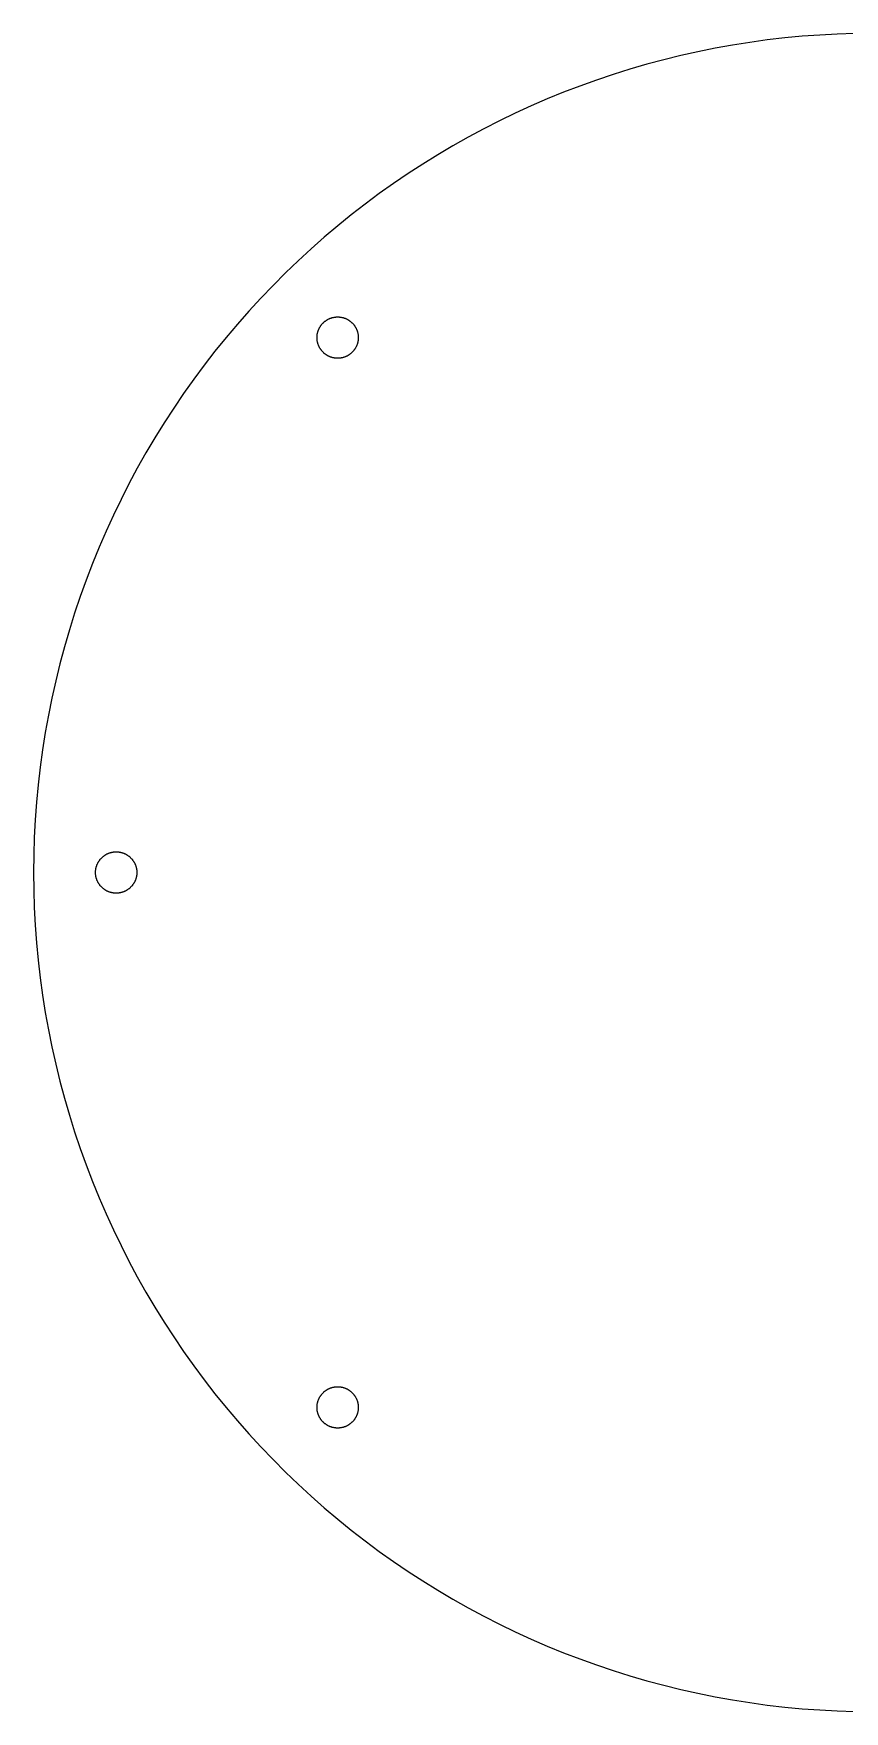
# Model space of a CAD drawing. Header units: metres. Extents: x -102 to 102, y -102 to 102.
# Drawn here: x -101.5 to -3.4, y -101.5 to 101.5 of the extents above; entities that cross this region are included whole.
import ezdxf

# ---------------------------------------------------------------- set-up
doc = ezdxf.new("R2010")
doc.units = ezdxf.units.M

msp = doc.modelspace()

# ---------------------------------------------------------------- linework, layer by layer
for p, q in [((-2.12564, 101.478), (-4.25037, 101.411)), ((-19.0192, 99.7021), (-21.103, 99.282)), ((-16.927, 100.079), (-19.0192, 99.7021)), ((-14.8274, 100.411), (-16.927, 100.079)), ((-12.7213, 100.7), (-14.8274, 100.411)), ((-10.6096, 100.944), (-12.7213, 100.7)), ((-8.49329, 101.144), (-10.6096, 100.944)), ((-6.37323, 101.3), (-8.49329, 101.144)), ((-4.25037, 101.411), (-6.37323, 101.3)), ((-27.2953, 97.761), (-29.3367, 97.1679)), ((-25.242, 98.3112), (-27.2953, 97.761)), ((-23.1776, 98.8183), (-25.242, 98.3112)), ((-21.103, 99.282), (-23.1776, 98.8183)), ((-33.38, 95.8542), (-35.3801, 95.1341)), ((-31.3652, 96.5322), (-33.38, 95.8542)), ((-29.3367, 97.1679), (-31.3652, 96.5322)), ((-39.3328, 93.5691), (-41.2838, 92.7249)), ((-37.3646, 94.3723), (-39.3328, 93.5691)), ((-35.3801, 95.1341), (-37.3646, 94.3723)), ((-43.2166, 91.8399), (-45.1305, 90.9147)), ((-41.2838, 92.7249), (-43.2166, 91.8399)), ((-47.0245, 89.9497), (-48.898, 88.9451)), ((-45.1305, 90.9147), (-47.0245, 89.9497)), ((-50.75, 87.9016), (-52.5797, 86.8195)), ((-48.898, 88.9451), (-50.75, 87.9016)), ((-54.3864, 85.6993), (-56.1692, 84.5415)), ((-52.5797, 86.8195), (-54.3864, 85.6993)), ((-57.9274, 83.3466), (-59.6602, 82.1152)), ((-56.1692, 84.5415), (-57.9274, 83.3466)), ((-59.6602, 82.1152), (-61.3668, 80.8478)), ((-63.0465, 79.5449), (-64.6985, 78.2071)), ((-61.3668, 80.8478), (-63.0465, 79.5449)), ((-64.6985, 78.2071), (-66.3222, 76.835)), ((-67.9167, 75.4292), (-69.4815, 73.9903)), ((-66.3222, 76.835), (-67.9167, 75.4292)), ((-69.4815, 73.9903), (-71.0158, 72.519)), ((-71.0158, 72.519), (-72.519, 71.0158)), ((-73.9903, 69.4815), (-75.4292, 67.9167)), ((-72.519, 71.0158), (-73.9903, 69.4815)), ((-75.4292, 67.9167), (-76.835, 66.3222)), ((-65.741, 66.9734), (-65.6931, 66.9946)), ((-65.6931, 66.9946), (-65.6449, 67.0149)), ((-65.6449, 67.0149), (-65.5962, 67.0342)), ((-65.5962, 67.0342), (-65.5471, 67.0525)), ((-65.5471, 67.0525), (-65.4977, 67.0697)), ((-65.4977, 67.0697), (-65.4479, 67.0859)), ((-65.4479, 67.0859), (-65.3977, 67.101)), ((-65.3977, 67.101), (-65.3473, 67.1151)), ((-65.3473, 67.1151), (-65.2966, 67.1281)), ((-65.2966, 67.1281), (-65.2456, 67.1401)), ((-65.2456, 67.1401), (-65.1944, 67.1509)), ((-65.1944, 67.1509), (-65.143, 67.1608)), ((-65.143, 67.1608), (-65.0914, 67.1695)), ((-65.0914, 67.1695), (-65.0396, 67.1771)), ((-65.0396, 67.1771), (-64.9876, 67.1837)), ((-64.9876, 67.1837), (-64.9355, 67.1892)), ((-64.9355, 67.1892), (-64.8834, 67.1935)), ((-64.8834, 67.1935), (-64.8311, 67.1968)), ((-64.8311, 67.1968), (-64.7788, 67.199)), ((-64.7788, 67.199), (-64.7264, 67.2001)), ((-64.7264, 67.2001), (-64.6741, 67.2001)), ((-64.6741, 67.2001), (-64.6217, 67.199)), ((-64.6217, 67.199), (-64.5694, 67.1968)), ((-64.5694, 67.1968), (-64.5172, 67.1935)), ((-64.5172, 67.1935), (-64.465, 67.1892)), ((-64.465, 67.1892), (-64.4129, 67.1837)), ((-64.4129, 67.1837), (-64.361, 67.1771)), ((-64.361, 67.1771), (-64.3092, 67.1695)), ((-64.3092, 67.1695), (-64.2576, 67.1608)), ((-64.2576, 67.1608), (-64.2061, 67.1509)), ((-64.2061, 67.1509), (-64.1549, 67.1401)), ((-64.1549, 67.1401), (-64.1039, 67.1281)), ((-64.1039, 67.1281), (-64.0532, 67.1151)), ((-64.0532, 67.1151), (-64.0028, 67.101)), ((-64.0028, 67.101), (-63.9527, 67.0859)), ((-63.9527, 67.0859), (-63.9029, 67.0697)), ((-63.9029, 67.0697), (-63.8534, 67.0525)), ((-63.8534, 67.0525), (-63.8043, 67.0342)), ((-63.8043, 67.0342), (-63.7557, 67.0149)), ((-63.7557, 67.0149), (-63.7074, 66.9946)), ((-63.7074, 66.9946), (-63.6596, 66.9734)), ((-76.835, 66.3222), (-78.2071, 64.6985)), ((-67.1892, 64.9355), (-67.1837, 64.9876)), ((-67.1837, 64.9876), (-67.1771, 65.0396)), ((-67.1771, 65.0396), (-67.1695, 65.0914)), ((-67.1695, 65.0914), (-67.1608, 65.143)), ((-67.1608, 65.143), (-67.1509, 65.1944)), ((-67.1509, 65.1944), (-67.1401, 65.2456)), ((-67.1401, 65.2456), (-67.1281, 65.2966)), ((-67.1281, 65.2966), (-67.1151, 65.3473)), ((-67.1151, 65.3473), (-67.101, 65.3977)), ((-67.101, 65.3977), (-67.0859, 65.4479)), ((-67.0859, 65.4479), (-67.0697, 65.4977)), ((-67.0697, 65.4977), (-67.0525, 65.5471)), ((-67.0525, 65.5471), (-67.0342, 65.5962)), ((-67.0342, 65.5962), (-67.0149, 65.6449)), ((-67.0149, 65.6449), (-66.9946, 65.6931)), ((-66.9946, 65.6931), (-66.9734, 65.741)), ((-66.9734, 65.741), (-66.9511, 65.7883)), ((-66.9511, 65.7883), (-66.9278, 65.8352)), ((-66.9278, 65.8352), (-66.9035, 65.8816)), ((-66.9035, 65.8816), (-66.8783, 65.9275)), ((-66.8783, 65.9275), (-66.8521, 65.9729)), ((-66.8521, 65.9729), (-66.825, 66.0177)), ((-66.825, 66.0177), (-66.7969, 66.0619)), ((-66.7969, 66.0619), (-66.768, 66.1055)), ((-66.768, 66.1055), (-66.7381, 66.1485)), ((-66.7381, 66.1485), (-66.7073, 66.1908)), ((-66.7073, 66.1908), (-66.6756, 66.2325)), ((-66.6756, 66.2325), (-66.6431, 66.2736)), ((-66.6431, 66.2736), (-66.6098, 66.3139)), ((-66.6098, 66.3139), (-66.5755, 66.3535)), ((-66.5755, 66.3535), (-66.5405, 66.3925)), ((-66.5405, 66.3925), (-66.5047, 66.4306)), ((-66.5047, 66.4306), (-66.468, 66.468)), ((-66.468, 66.468), (-66.4306, 66.5047)), ((-66.4306, 66.5047), (-66.3925, 66.5405)), ((-66.3925, 66.5405), (-66.3535, 66.5755)), ((-66.3535, 66.5755), (-66.3139, 66.6098)), ((-66.3139, 66.6098), (-66.2736, 66.6431)), ((-66.2736, 66.6431), (-66.2325, 66.6756)), ((-66.2325, 66.6756), (-66.1908, 66.7073)), ((-66.1908, 66.7073), (-66.1485, 66.7381)), ((-66.1485, 66.7381), (-66.1055, 66.768)), ((-66.1055, 66.768), (-66.0619, 66.7969)), ((-66.0619, 66.7969), (-66.0177, 66.825)), ((-66.0177, 66.825), (-65.9729, 66.8521)), ((-65.9729, 66.8521), (-65.9275, 66.8783)), ((-65.9275, 66.8783), (-65.8816, 66.9035)), ((-65.8816, 66.9035), (-65.8352, 66.9278)), ((-65.8352, 66.9278), (-65.7883, 66.9511)), ((-65.7883, 66.9511), (-65.741, 66.9734)), ((-63.6596, 66.9734), (-63.6122, 66.9511)), ((-63.6122, 66.9511), (-63.5653, 66.9278)), ((-63.5653, 66.9278), (-63.5189, 66.9035)), ((-63.5189, 66.9035), (-63.473, 66.8783)), ((-63.473, 66.8783), (-63.4277, 66.8521)), ((-63.4277, 66.8521), (-63.3829, 66.825)), ((-63.3829, 66.825), (-63.3387, 66.7969)), ((-63.3387, 66.7969), (-63.2951, 66.768)), ((-63.2951, 66.768), (-63.2521, 66.7381)), ((-63.2521, 66.7381), (-63.2097, 66.7073)), ((-63.2097, 66.7073), (-63.168, 66.6756)), ((-63.168, 66.6756), (-63.127, 66.6431)), ((-63.127, 66.6431), (-63.0866, 66.6098)), ((-63.0866, 66.6098), (-63.047, 66.5755)), ((-63.047, 66.5755), (-63.0081, 66.5405)), ((-63.0081, 66.5405), (-62.9699, 66.5047)), ((-62.9699, 66.5047), (-62.9325, 66.468)), ((-62.9325, 66.468), (-62.8959, 66.4306)), ((-62.8959, 66.4306), (-62.86, 66.3925)), ((-62.86, 66.3925), (-62.825, 66.3535)), ((-62.825, 66.3535), (-62.7908, 66.3139)), ((-62.7908, 66.3139), (-62.7574, 66.2736)), ((-62.7574, 66.2736), (-62.7249, 66.2325)), ((-62.7249, 66.2325), (-62.6932, 66.1908)), ((-62.6932, 66.1908), (-62.6624, 66.1485)), ((-62.6624, 66.1485), (-62.6326, 66.1055)), ((-62.6326, 66.1055), (-62.6036, 66.0619)), ((-62.6036, 66.0619), (-62.5755, 66.0177)), ((-62.5755, 66.0177), (-62.5484, 65.9729)), ((-62.5484, 65.9729), (-62.5222, 65.9275)), ((-62.5222, 65.9275), (-62.497, 65.8816)), ((-62.497, 65.8816), (-62.4727, 65.8352)), ((-62.4727, 65.8352), (-62.4495, 65.7883)), ((-62.4495, 65.7883), (-62.4272, 65.741)), ((-62.4272, 65.741), (-62.4059, 65.6931)), ((-62.4059, 65.6931), (-62.3856, 65.6449)), ((-62.3856, 65.6449), (-62.3663, 65.5962)), ((-62.3663, 65.5962), (-62.3481, 65.5471)), ((-62.3481, 65.5471), (-62.3308, 65.4977)), ((-62.3308, 65.4977), (-62.3147, 65.4479)), ((-62.3147, 65.4479), (-62.2995, 65.3977)), ((-62.2995, 65.3977), (-62.2854, 65.3473)), ((-62.2854, 65.3473), (-62.2724, 65.2966)), ((-62.2724, 65.2966), (-62.2605, 65.2456)), ((-62.2605, 65.2456), (-62.2496, 65.1944)), ((-62.2496, 65.1944), (-62.2398, 65.143)), ((-62.2398, 65.143), (-62.231, 65.0914)), ((-62.231, 65.0914), (-62.2234, 65.0396)), ((-62.2234, 65.0396), (-62.2168, 64.9876)), ((-62.2168, 64.9876), (-62.2114, 64.9355)), ((-79.5449, 63.0465), (-80.8478, 61.3668)), ((-78.2071, 64.6985), (-79.5449, 63.0465)), ((-67.2001, 64.7264), (-67.199, 64.7788)), ((-67.2001, 64.6741), (-67.2001, 64.7264)), ((-67.199, 64.6217), (-67.2001, 64.6741)), ((-67.199, 64.7788), (-67.1968, 64.8311)), ((-67.1968, 64.5694), (-67.199, 64.6217)), ((-67.1968, 64.8311), (-67.1935, 64.8834)), ((-67.1935, 64.5172), (-67.1968, 64.5694)), ((-67.1935, 64.8834), (-67.1892, 64.9355)), ((-67.1892, 64.465), (-67.1935, 64.5172)), ((-67.1837, 64.4129), (-67.1892, 64.465)), ((-67.1771, 64.361), (-67.1837, 64.4129)), ((-67.1695, 64.3092), (-67.1771, 64.361)), ((-67.1608, 64.2576), (-67.1695, 64.3092)), ((-67.1509, 64.2061), (-67.1608, 64.2576)), ((-67.1401, 64.1549), (-67.1509, 64.2061)), ((-67.1281, 64.1039), (-67.1401, 64.1549)), ((-67.1151, 64.0532), (-67.1281, 64.1039)), ((-67.101, 64.0028), (-67.1151, 64.0532)), ((-67.0859, 63.9527), (-67.101, 64.0028)), ((-67.0697, 63.9029), (-67.0859, 63.9527)), ((-67.0525, 63.8534), (-67.0697, 63.9029)), ((-67.0342, 63.8043), (-67.0525, 63.8534)), ((-67.0149, 63.7557), (-67.0342, 63.8043)), ((-66.9946, 63.7074), (-67.0149, 63.7557)), ((-66.9734, 63.6596), (-66.9946, 63.7074)), ((-66.9511, 63.6122), (-66.9734, 63.6596)), ((-66.9278, 63.5653), (-66.9511, 63.6122)), ((-66.9035, 63.5189), (-66.9278, 63.5653)), ((-66.8783, 63.473), (-66.9035, 63.5189)), ((-66.8521, 63.4277), (-66.8783, 63.473)), ((-66.825, 63.3829), (-66.8521, 63.4277)), ((-66.7969, 63.3387), (-66.825, 63.3829)), ((-66.768, 63.2951), (-66.7969, 63.3387)), ((-66.7381, 63.2521), (-66.768, 63.2951)), ((-66.7073, 63.2097), (-66.7381, 63.2521)), ((-66.6756, 63.168), (-66.7073, 63.2097)), ((-66.6431, 63.127), (-66.6756, 63.168)), ((-66.6098, 63.0866), (-66.6431, 63.127)), ((-66.5755, 63.047), (-66.6098, 63.0866)), ((-66.5405, 63.0081), (-66.5755, 63.047)), ((-66.5047, 62.9699), (-66.5405, 63.0081)), ((-66.468, 62.9325), (-66.5047, 62.9699)), ((-66.4306, 62.8959), (-66.468, 62.9325)), ((-62.9325, 62.9325), (-62.9699, 62.8959)), ((-62.8959, 62.9699), (-62.9325, 62.9325)), ((-62.86, 63.0081), (-62.8959, 62.9699)), ((-62.825, 63.047), (-62.86, 63.0081)), ((-62.7908, 63.0866), (-62.825, 63.047)), ((-62.7574, 63.127), (-62.7908, 63.0866)), ((-62.7249, 63.168), (-62.7574, 63.127)), ((-62.6932, 63.2097), (-62.7249, 63.168)), ((-62.6624, 63.2521), (-62.6932, 63.2097)), ((-62.6326, 63.2951), (-62.6624, 63.2521)), ((-62.6036, 63.3387), (-62.6326, 63.2951)), ((-62.5755, 63.3829), (-62.6036, 63.3387)), ((-62.5484, 63.4277), (-62.5755, 63.3829)), ((-62.5222, 63.473), (-62.5484, 63.4277)), ((-62.497, 63.5189), (-62.5222, 63.473)), ((-62.4727, 63.5653), (-62.497, 63.5189)), ((-62.4495, 63.6122), (-62.4727, 63.5653)), ((-62.4272, 63.6596), (-62.4495, 63.6122)), ((-62.4059, 63.7074), (-62.4272, 63.6596)), ((-62.3856, 63.7557), (-62.4059, 63.7074)), ((-62.3663, 63.8043), (-62.3856, 63.7557)), ((-62.3481, 63.8534), (-62.3663, 63.8043)), ((-62.3308, 63.9029), (-62.3481, 63.8534)), ((-62.3147, 63.9527), (-62.3308, 63.9029)), ((-62.2995, 64.0028), (-62.3147, 63.9527)), ((-62.2854, 64.0532), (-62.2995, 64.0028)), ((-62.2724, 64.1039), (-62.2854, 64.0532)), ((-62.2605, 64.1549), (-62.2724, 64.1039)), ((-62.2496, 64.2061), (-62.2605, 64.1549)), ((-62.2398, 64.2576), (-62.2496, 64.2061)), ((-62.231, 64.3092), (-62.2398, 64.2576)), ((-62.2234, 64.361), (-62.231, 64.3092)), ((-62.2168, 64.4129), (-62.2234, 64.361)), ((-62.2114, 64.465), (-62.2168, 64.4129)), ((-62.2114, 64.9355), (-62.207, 64.8834)), ((-62.207, 64.5172), (-62.2114, 64.465)), ((-62.207, 64.8834), (-62.2037, 64.8311)), ((-62.2037, 64.5694), (-62.207, 64.5172)), ((-62.2037, 64.8311), (-62.2015, 64.7788)), ((-62.2015, 64.6217), (-62.2037, 64.5694)), ((-62.2015, 64.7788), (-62.2004, 64.7264)), ((-62.2004, 64.6741), (-62.2015, 64.6217)), ((-62.2004, 64.7264), (-62.2004, 64.6741)), ((-80.8478, 61.3668), (-82.1152, 59.6602)), ((-66.3925, 62.86), (-66.4306, 62.8959)), ((-66.3535, 62.825), (-66.3925, 62.86)), ((-66.3139, 62.7908), (-66.3535, 62.825)), ((-66.2736, 62.7574), (-66.3139, 62.7908)), ((-66.2325, 62.7249), (-66.2736, 62.7574)), ((-66.1908, 62.6932), (-66.2325, 62.7249)), ((-66.1485, 62.6624), (-66.1908, 62.6932)), ((-66.1055, 62.6326), (-66.1485, 62.6624)), ((-66.0619, 62.6036), (-66.1055, 62.6326)), ((-66.0177, 62.5755), (-66.0619, 62.6036)), ((-65.9729, 62.5484), (-66.0177, 62.5755)), ((-65.9275, 62.5222), (-65.9729, 62.5484)), ((-65.8816, 62.497), (-65.9275, 62.5222)), ((-65.8352, 62.4727), (-65.8816, 62.497)), ((-65.7883, 62.4495), (-65.8352, 62.4727)), ((-65.741, 62.4272), (-65.7883, 62.4495)), ((-65.6931, 62.4059), (-65.741, 62.4272)), ((-65.6449, 62.3856), (-65.6931, 62.4059)), ((-65.5962, 62.3663), (-65.6449, 62.3856)), ((-65.5471, 62.3481), (-65.5962, 62.3663)), ((-65.4977, 62.3308), (-65.5471, 62.3481)), ((-65.4479, 62.3147), (-65.4977, 62.3308)), ((-65.3977, 62.2995), (-65.4479, 62.3147)), ((-65.3473, 62.2854), (-65.3977, 62.2995)), ((-65.2966, 62.2724), (-65.3473, 62.2854)), ((-65.2456, 62.2605), (-65.2966, 62.2724)), ((-65.1944, 62.2496), (-65.2456, 62.2605)), ((-65.143, 62.2398), (-65.1944, 62.2496)), ((-65.0914, 62.231), (-65.143, 62.2398)), ((-65.0396, 62.2234), (-65.0914, 62.231)), ((-64.9876, 62.2168), (-65.0396, 62.2234)), ((-64.9355, 62.2114), (-64.9876, 62.2168)), ((-64.8834, 62.207), (-64.9355, 62.2114)), ((-64.8311, 62.2037), (-64.8834, 62.207)), ((-64.7788, 62.2015), (-64.8311, 62.2037)), ((-64.7264, 62.2004), (-64.7788, 62.2015)), ((-64.6741, 62.2004), (-64.7264, 62.2004)), ((-64.6217, 62.2015), (-64.6741, 62.2004)), ((-64.5694, 62.2037), (-64.6217, 62.2015)), ((-64.5172, 62.207), (-64.5694, 62.2037)), ((-64.465, 62.2114), (-64.5172, 62.207)), ((-64.4129, 62.2168), (-64.465, 62.2114)), ((-64.361, 62.2234), (-64.4129, 62.2168)), ((-64.3092, 62.231), (-64.361, 62.2234)), ((-64.2576, 62.2398), (-64.3092, 62.231)), ((-64.2061, 62.2496), (-64.2576, 62.2398)), ((-64.1549, 62.2605), (-64.2061, 62.2496)), ((-64.1039, 62.2724), (-64.1549, 62.2605)), ((-64.0532, 62.2854), (-64.1039, 62.2724)), ((-64.0028, 62.2995), (-64.0532, 62.2854)), ((-63.9527, 62.3147), (-64.0028, 62.2995)), ((-63.9029, 62.3308), (-63.9527, 62.3147)), ((-63.8534, 62.3481), (-63.9029, 62.3308)), ((-63.8043, 62.3663), (-63.8534, 62.3481)), ((-63.7557, 62.3856), (-63.8043, 62.3663)), ((-63.7074, 62.4059), (-63.7557, 62.3856)), ((-63.6596, 62.4272), (-63.7074, 62.4059)), ((-63.6122, 62.4495), (-63.6596, 62.4272)), ((-63.5653, 62.4727), (-63.6122, 62.4495)), ((-63.5189, 62.497), (-63.5653, 62.4727)), ((-63.473, 62.5222), (-63.5189, 62.497)), ((-63.4277, 62.5484), (-63.473, 62.5222)), ((-63.3829, 62.5755), (-63.4277, 62.5484)), ((-63.3387, 62.6036), (-63.3829, 62.5755)), ((-63.2951, 62.6326), (-63.3387, 62.6036)), ((-63.2521, 62.6624), (-63.2951, 62.6326)), ((-63.2097, 62.6932), (-63.2521, 62.6624)), ((-63.168, 62.7249), (-63.2097, 62.6932)), ((-63.127, 62.7574), (-63.168, 62.7249)), ((-63.0866, 62.7908), (-63.127, 62.7574)), ((-63.047, 62.825), (-63.0866, 62.7908)), ((-63.0081, 62.86), (-63.047, 62.825)), ((-62.9699, 62.8959), (-63.0081, 62.86)), ((-82.1152, 59.6602), (-83.3466, 57.9274)), ((-83.3466, 57.9274), (-84.5415, 56.1692)), ((-84.5415, 56.1692), (-85.6993, 54.3864)), ((-85.6993, 54.3864), (-86.8195, 52.5797)), ((-87.9016, 50.75), (-88.9451, 48.898)), ((-86.8195, 52.5797), (-87.9016, 50.75)), ((-88.9451, 48.898), (-89.9497, 47.0245)), ((-89.9497, 47.0245), (-90.9147, 45.1305)), ((-90.9147, 45.1305), (-91.8399, 43.2166)), ((-91.8399, 43.2166), (-92.7249, 41.2838)), ((-92.7249, 41.2838), (-93.5691, 39.3328)), ((-93.5691, 39.3328), (-94.3723, 37.3646)), ((-94.3723, 37.3646), (-95.1341, 35.3801)), ((-95.1341, 35.3801), (-95.8542, 33.38)), ((-95.8542, 33.38), (-96.5322, 31.3652)), ((-96.5322, 31.3652), (-97.1679, 29.3367)), ((-97.1679, 29.3367), (-97.761, 27.2953)), ((-97.761, 27.2953), (-98.3112, 25.242)), ((-98.3112, 25.242), (-98.8183, 23.1776)), ((-98.8183, 23.1776), (-99.282, 21.103)), ((-99.282, 21.103), (-99.7021, 19.0192)), ((-99.7021, 19.0192), (-100.079, 16.927)), ((-100.079, 16.927), (-100.411, 14.8274)), ((-100.411, 14.8274), (-100.7, 12.7213)), ((-100.7, 12.7213), (-100.944, 10.6096)), ((-100.944, 10.6096), (-101.144, 8.49329)), ((-101.144, 8.49329), (-101.3, 6.37323)), ((-101.3, 6.37323), (-101.411, 4.25037)), ((-101.411, 4.25037), (-101.478, 2.12564)), ((-101.478, 2.12564), (-101.5, 0)), ((-92.9695, 2.02254), (-92.9268, 2.05287)), ((-92.9268, 2.05287), (-92.8835, 2.08229)), ((-92.8835, 2.08229), (-92.8396, 2.11081)), ((-92.8396, 2.11081), (-92.7951, 2.1384)), ((-92.7951, 2.1384), (-92.75, 2.16505)), ((-92.75, 2.16505), (-92.7044, 2.19077)), ((-92.7044, 2.19077), (-92.6582, 2.2155)), ((-92.6582, 2.2155), (-92.6116, 2.23927)), ((-92.6116, 2.23927), (-92.5644, 2.26205)), ((-92.5644, 2.26205), (-92.5168, 2.28386)), ((-92.5168, 2.28386), (-92.4688, 2.30466)), ((-92.4688, 2.30466), (-92.4203, 2.32443)), ((-92.4203, 2.32443), (-92.3714, 2.3432)), ((-92.3714, 2.3432), (-92.3222, 2.36093)), ((-92.3222, 2.36093), (-92.2725, 2.37764)), ((-92.2725, 2.37764), (-92.2226, 2.3933)), ((-92.2226, 2.3933), (-92.1723, 2.4079)), ((-92.1723, 2.4079), (-92.1217, 2.42145)), ((-92.1217, 2.42145), (-92.0709, 2.43394)), ((-92.0709, 2.43394), (-92.0198, 2.44536)), ((-92.0198, 2.44536), (-91.9684, 2.4557)), ((-91.9684, 2.4557), (-91.9169, 2.46498)), ((-91.9169, 2.46498), (-91.8652, 2.47318)), ((-91.8652, 2.47318), (-91.8133, 2.48029)), ((-91.8133, 2.48029), (-91.7613, 2.4863)), ((-91.7613, 2.4863), (-91.7092, 2.49123)), ((-91.7092, 2.49123), (-91.657, 2.49506)), ((-91.657, 2.49506), (-91.6047, 2.4978)), ((-91.6047, 2.4978), (-91.5524, 2.49945)), ((-91.5524, 2.49945), (-91.5, 2.5)), ((-91.5, 2.5), (-91.4476, 2.49945)), ((-91.4476, 2.49945), (-91.3953, 2.4978)), ((-91.3953, 2.4978), (-91.343, 2.49506)), ((-91.343, 2.49506), (-91.2908, 2.49123)), ((-91.2908, 2.49123), (-91.2387, 2.4863)), ((-91.2387, 2.4863), (-91.1867, 2.48029)), ((-91.1867, 2.48029), (-91.1348, 2.47318)), ((-91.1348, 2.47318), (-91.0831, 2.46498)), ((-91.0831, 2.46498), (-91.0315, 2.4557)), ((-91.0315, 2.4557), (-90.9802, 2.44536)), ((-90.9802, 2.44536), (-90.9291, 2.43394)), ((-90.9291, 2.43394), (-90.8783, 2.42145)), ((-90.8783, 2.42145), (-90.8277, 2.4079)), ((-90.8277, 2.4079), (-90.7774, 2.3933)), ((-90.7774, 2.3933), (-90.7274, 2.37764)), ((-90.7274, 2.37764), (-90.6778, 2.36093)), ((-90.6778, 2.36093), (-90.6286, 2.3432)), ((-90.6286, 2.3432), (-90.5797, 2.32443)), ((-90.5797, 2.32443), (-90.5312, 2.30466)), ((-90.5312, 2.30466), (-90.4832, 2.28386)), ((-90.4832, 2.28386), (-90.4355, 2.26205)), ((-90.4355, 2.26205), (-90.3884, 2.23927)), ((-90.3884, 2.23927), (-90.3418, 2.2155)), ((-90.3418, 2.2155), (-90.2956, 2.19077)), ((-90.2956, 2.19077), (-90.25, 2.16505)), ((-90.25, 2.16505), (-90.2049, 2.1384)), ((-90.2049, 2.1384), (-90.1604, 2.11081)), ((-90.1604, 2.11081), (-90.1165, 2.08229)), ((-90.1165, 2.08229), (-90.0732, 2.05287)), ((-90.0732, 2.05287), (-90.0305, 2.02254)), ((-101.5, 0), (-101.478, -2.12564)), ((-94, 0), (-93.9995, 0.052353)), ((-93.9995, -0.052353), (-94, 0)), ((-93.9995, 0.052353), (-93.9978, 0.104675)), ((-93.9978, 0.104675), (-93.9951, 0.156967)), ((-93.9951, 0.156967), (-93.9912, 0.209183)), ((-93.9912, 0.209183), (-93.9863, 0.261307)), ((-93.9863, 0.261307), (-93.9803, 0.313324)), ((-93.9803, 0.313324), (-93.9732, 0.365204)), ((-93.9732, 0.365204), (-93.965, 0.416916)), ((-93.965, 0.416916), (-93.9557, 0.468445)), ((-93.9557, 0.468445), (-93.9454, 0.519775)), ((-93.9454, 0.519775), (-93.9339, 0.570877)), ((-93.9339, 0.570877), (-93.9214, 0.621719)), ((-93.9214, 0.621719), (-93.9079, 0.672287)), ((-93.9079, 0.672287), (-93.8933, 0.722565)), ((-93.8933, 0.722565), (-93.8776, 0.772537)), ((-93.8776, 0.772537), (-93.8609, 0.822159)), ((-93.8609, 0.822159), (-93.8432, 0.871429)), ((-93.8432, 0.871429), (-93.8244, 0.920303)), ((-93.8244, 0.920303), (-93.8047, 0.968781)), ((-93.8047, 0.968781), (-93.7839, 1.01683)), ((-93.7839, 1.01683), (-93.7621, 1.06444)), ((-93.7621, 1.06444), (-93.7393, 1.11159)), ((-93.7393, 1.11159), (-93.7155, 1.15823)), ((-93.7155, 1.15823), (-93.6908, 1.20438)), ((-93.6908, 1.20438), (-93.6651, 1.25)), ((-93.6651, 1.25), (-93.6384, 1.29506)), ((-93.6384, 1.29506), (-93.6108, 1.33955)), ((-93.6108, 1.33955), (-93.5823, 1.38347)), ((-93.5823, 1.38347), (-93.5529, 1.42677)), ((-93.5529, 1.42677), (-93.5225, 1.46945)), ((-93.5225, 1.46945), (-93.4913, 1.51149)), ((-93.4913, 1.51149), (-93.4592, 1.55286)), ((-93.4592, 1.55286), (-93.4263, 1.59355)), ((-93.4263, 1.59355), (-93.3925, 1.63354)), ((-93.3925, 1.63354), (-93.3578, 1.67282)), ((-93.3578, 1.67282), (-93.3224, 1.71136)), ((-93.3224, 1.71136), (-93.2862, 1.74915)), ((-93.2862, 1.74915), (-93.2491, 1.78618)), ((-93.2491, 1.78618), (-93.2114, 1.82242)), ((-93.2114, 1.82242), (-93.1728, 1.85785)), ((-93.1728, 1.85785), (-93.1335, 1.89249)), ((-93.1335, 1.89249), (-93.0936, 1.92627)), ((-93.0936, 1.92627), (-93.0529, 1.95923)), ((-93.0529, 1.95923), (-93.0115, 1.99132)), ((-93.0115, 1.99132), (-92.9695, 2.02254)), ((-90.0305, 2.02254), (-89.9885, 1.99132)), ((-89.9885, 1.99132), (-89.9471, 1.95923)), ((-89.9471, 1.95923), (-89.9064, 1.92627)), ((-89.9064, 1.92627), (-89.8664, 1.89249)), ((-89.8664, 1.89249), (-89.8272, 1.85785)), ((-89.8272, 1.85785), (-89.7886, 1.82242)), ((-89.7886, 1.82242), (-89.7508, 1.78618)), ((-89.7508, 1.78618), (-89.7138, 1.74915)), ((-89.7138, 1.74915), (-89.6776, 1.71136)), ((-89.6776, 1.71136), (-89.6421, 1.67282)), ((-89.6421, 1.67282), (-89.6075, 1.63354)), ((-89.6075, 1.63354), (-89.5737, 1.59355)), ((-89.5737, 1.59355), (-89.5408, 1.55286)), ((-89.5408, 1.55286), (-89.5087, 1.51149)), ((-89.5087, 1.51149), (-89.4774, 1.46945)), ((-89.4774, 1.46945), (-89.4471, 1.42677)), ((-89.4471, 1.42677), (-89.4177, 1.38347)), ((-89.4177, 1.38347), (-89.3892, 1.33955)), ((-89.3892, 1.33955), (-89.3616, 1.29506)), ((-89.3616, 1.29506), (-89.3349, 1.25)), ((-89.3349, 1.25), (-89.3092, 1.20438)), ((-89.3092, 1.20438), (-89.2845, 1.15823)), ((-89.2845, 1.15823), (-89.2607, 1.11159)), ((-89.2607, 1.11159), (-89.2379, 1.06444)), ((-89.2379, 1.06444), (-89.2161, 1.01683)), ((-89.2161, 1.01683), (-89.1953, 0.968781)), ((-89.1953, 0.968781), (-89.1756, 0.920303)), ((-89.1756, 0.920303), (-89.1568, 0.871429)), ((-89.1568, 0.871429), (-89.1391, 0.822159)), ((-89.1391, 0.822159), (-89.1223, 0.772537)), ((-89.1223, 0.772537), (-89.1067, 0.722565)), ((-89.1067, 0.722565), (-89.0921, 0.672287)), ((-89.0921, 0.672287), (-89.0785, 0.621719)), ((-89.0785, 0.621719), (-89.066, 0.570877)), ((-89.066, 0.570877), (-89.0546, 0.519775)), ((-89.0546, 0.519775), (-89.0443, 0.468445)), ((-89.0443, 0.468445), (-89.035, 0.416916)), ((-89.035, 0.416916), (-89.0268, 0.365204)), ((-89.0268, 0.365204), (-89.0197, 0.313324)), ((-89.0197, 0.313324), (-89.0137, 0.261307)), ((-89.0137, 0.261307), (-89.0088, 0.209183)), ((-89.0088, 0.209183), (-89.0049, 0.156967)), ((-89.0049, 0.156967), (-89.0022, 0.104675)), ((-89.0022, 0.104675), (-89.0005, 0.052353)), ((-89.0005, 0.052353), (-89, 0)), ((-89, 0), (-89.0005, -0.052353)), ((-93.9978, -0.104675), (-93.9995, -0.052353)), ((-93.9951, -0.156967), (-93.9978, -0.104675)), ((-93.9912, -0.209183), (-93.9951, -0.156967)), ((-93.9863, -0.261307), (-93.9912, -0.209183)), ((-93.9803, -0.313324), (-93.9863, -0.261307)), ((-93.9732, -0.365204), (-93.9803, -0.313324)), ((-93.965, -0.416916), (-93.9732, -0.365204)), ((-93.9557, -0.468445), (-93.965, -0.416916)), ((-93.9454, -0.519775), (-93.9557, -0.468445)), ((-93.9339, -0.570877), (-93.9454, -0.519775)), ((-93.9214, -0.621719), (-93.9339, -0.570877)), ((-93.9079, -0.672287), (-93.9214, -0.621719)), ((-93.8933, -0.722565), (-93.9079, -0.672287)), ((-93.8776, -0.772537), (-93.8933, -0.722565)), ((-93.8609, -0.822159), (-93.8776, -0.772537)), ((-93.8432, -0.871429), (-93.8609, -0.822159)), ((-93.8244, -0.920303), (-93.8432, -0.871429)), ((-93.8047, -0.968781), (-93.8244, -0.920303)), ((-93.7839, -1.01683), (-93.8047, -0.968781)), ((-93.7621, -1.06444), (-93.7839, -1.01683)), ((-93.7393, -1.11159), (-93.7621, -1.06444)), ((-93.7155, -1.15823), (-93.7393, -1.11159)), ((-93.6908, -1.20438), (-93.7155, -1.15823)), ((-93.6651, -1.25), (-93.6908, -1.20438)), ((-93.6384, -1.29506), (-93.6651, -1.25)), ((-93.6108, -1.33955), (-93.6384, -1.29506)), ((-93.5823, -1.38347), (-93.6108, -1.33955)), ((-93.5529, -1.42677), (-93.5823, -1.38347)), ((-93.5225, -1.46945), (-93.5529, -1.42677)), ((-93.4913, -1.51149), (-93.5225, -1.46945)), ((-93.4592, -1.55286), (-93.4913, -1.51149)), ((-93.4263, -1.59355), (-93.4592, -1.55286)), ((-93.3925, -1.63354), (-93.4263, -1.59355)), ((-93.3578, -1.67282), (-93.3925, -1.63354)), ((-93.3224, -1.71136), (-93.3578, -1.67282)), ((-93.2862, -1.74915), (-93.3224, -1.71136)), ((-93.2491, -1.78618), (-93.2862, -1.74915)), ((-93.2114, -1.82242), (-93.2491, -1.78618)), ((-93.1728, -1.85785), (-93.2114, -1.82242)), ((-93.1335, -1.89249), (-93.1728, -1.85785)), ((-93.0936, -1.92627), (-93.1335, -1.89249)), ((-93.0529, -1.95923), (-93.0936, -1.92627)), ((-93.0115, -1.99132), (-93.0529, -1.95923)), ((-92.9695, -2.02254), (-93.0115, -1.99132)), ((-92.9268, -2.05287), (-92.9695, -2.02254)), ((-90.0305, -2.02254), (-90.0732, -2.05287)), ((-89.9885, -1.99132), (-90.0305, -2.02254)), ((-89.9471, -1.95923), (-89.9885, -1.99132)), ((-89.9064, -1.92627), (-89.9471, -1.95923)), ((-89.8664, -1.89249), (-89.9064, -1.92627)), ((-89.8272, -1.85785), (-89.8664, -1.89249)), ((-89.7886, -1.82242), (-89.8272, -1.85785)), ((-89.7508, -1.78618), (-89.7886, -1.82242)), ((-89.7138, -1.74915), (-89.7508, -1.78618)), ((-89.6776, -1.71136), (-89.7138, -1.74915)), ((-89.6421, -1.67282), (-89.6776, -1.71136)), ((-89.6075, -1.63354), (-89.6421, -1.67282)), ((-89.5737, -1.59355), (-89.6075, -1.63354)), ((-89.5408, -1.55286), (-89.5737, -1.59355)), ((-89.5087, -1.51149), (-89.5408, -1.55286)), ((-89.4774, -1.46945), (-89.5087, -1.51149)), ((-89.4471, -1.42677), (-89.4774, -1.46945)), ((-89.4177, -1.38347), (-89.4471, -1.42677)), ((-89.3892, -1.33955), (-89.4177, -1.38347)), ((-89.3616, -1.29506), (-89.3892, -1.33955)), ((-89.3349, -1.25), (-89.3616, -1.29506)), ((-89.3092, -1.20438), (-89.3349, -1.25)), ((-89.2845, -1.15823), (-89.3092, -1.20438)), ((-89.2607, -1.11159), (-89.2845, -1.15823)), ((-89.2379, -1.06444), (-89.2607, -1.11159)), ((-89.2161, -1.01683), (-89.2379, -1.06444)), ((-89.1953, -0.968781), (-89.2161, -1.01683)), ((-89.1756, -0.920303), (-89.1953, -0.968781)), ((-89.1568, -0.871429), (-89.1756, -0.920303)), ((-89.1391, -0.822159), (-89.1568, -0.871429)), ((-89.1223, -0.772537), (-89.1391, -0.822159)), ((-89.1067, -0.722565), (-89.1223, -0.772537)), ((-89.0921, -0.672287), (-89.1067, -0.722565)), ((-89.0785, -0.621719), (-89.0921, -0.672287)), ((-89.066, -0.570877), (-89.0785, -0.621719)), ((-89.0546, -0.519775), (-89.066, -0.570877)), ((-89.0443, -0.468445), (-89.0546, -0.519775)), ((-89.035, -0.416916), (-89.0443, -0.468445)), ((-89.0268, -0.365204), (-89.035, -0.416916)), ((-89.0197, -0.313324), (-89.0268, -0.365204)), ((-89.0137, -0.261307), (-89.0197, -0.313324)), ((-89.0088, -0.209183), (-89.0137, -0.261307)), ((-89.0049, -0.156967), (-89.0088, -0.209183)), ((-89.0022, -0.104675), (-89.0049, -0.156967)), ((-89.0005, -0.052353), (-89.0022, -0.104675)), ((-101.478, -2.12564), (-101.411, -4.25037)), ((-92.8835, -2.08229), (-92.9268, -2.05287)), ((-92.8396, -2.11081), (-92.8835, -2.08229)), ((-92.7951, -2.1384), (-92.8396, -2.11081)), ((-92.75, -2.16505), (-92.7951, -2.1384)), ((-92.7044, -2.19077), (-92.75, -2.16505)), ((-92.6582, -2.2155), (-92.7044, -2.19077)), ((-92.6116, -2.23927), (-92.6582, -2.2155)), ((-92.5644, -2.26205), (-92.6116, -2.23927)), ((-92.5168, -2.28386), (-92.5644, -2.26205)), ((-92.4688, -2.30466), (-92.5168, -2.28386)), ((-92.4203, -2.32443), (-92.4688, -2.30466)), ((-92.3714, -2.3432), (-92.4203, -2.32443)), ((-92.3222, -2.36093), (-92.3714, -2.3432)), ((-92.2725, -2.37764), (-92.3222, -2.36093)), ((-92.2226, -2.3933), (-92.2725, -2.37764)), ((-92.1723, -2.4079), (-92.2226, -2.3933)), ((-92.1217, -2.42145), (-92.1723, -2.4079)), ((-92.0709, -2.43394), (-92.1217, -2.42145)), ((-92.0198, -2.44536), (-92.0709, -2.43394)), ((-91.9684, -2.4557), (-92.0198, -2.44536)), ((-91.9169, -2.46498), (-91.9684, -2.4557)), ((-91.8652, -2.47318), (-91.9169, -2.46498)), ((-91.8133, -2.48029), (-91.8652, -2.47318)), ((-91.7613, -2.4863), (-91.8133, -2.48029)), ((-91.7092, -2.49123), (-91.7613, -2.4863)), ((-91.657, -2.49506), (-91.7092, -2.49123)), ((-91.6047, -2.4978), (-91.657, -2.49506)), ((-91.5524, -2.49945), (-91.6047, -2.4978)), ((-91.5, -2.5), (-91.5524, -2.49945)), ((-91.4476, -2.49945), (-91.5, -2.5)), ((-91.3953, -2.4978), (-91.4476, -2.49945)), ((-91.343, -2.49506), (-91.3953, -2.4978)), ((-91.2908, -2.49123), (-91.343, -2.49506)), ((-91.2387, -2.4863), (-91.2908, -2.49123)), ((-91.1867, -2.48029), (-91.2387, -2.4863)), ((-91.1348, -2.47318), (-91.1867, -2.48029)), ((-91.0831, -2.46498), (-91.1348, -2.47318)), ((-91.0315, -2.4557), (-91.0831, -2.46498)), ((-90.9802, -2.44536), (-91.0315, -2.4557)), ((-90.9291, -2.43394), (-90.9802, -2.44536)), ((-90.8783, -2.42145), (-90.9291, -2.43394)), ((-90.8277, -2.4079), (-90.8783, -2.42145)), ((-90.7774, -2.3933), (-90.8277, -2.4079)), ((-90.7274, -2.37764), (-90.7774, -2.3933)), ((-90.6778, -2.36093), (-90.7274, -2.37764)), ((-90.6286, -2.3432), (-90.6778, -2.36093)), ((-90.5797, -2.32443), (-90.6286, -2.3432)), ((-90.5312, -2.30466), (-90.5797, -2.32443)), ((-90.4832, -2.28386), (-90.5312, -2.30466)), ((-90.4355, -2.26205), (-90.4832, -2.28386)), ((-90.3884, -2.23927), (-90.4355, -2.26205)), ((-90.3418, -2.2155), (-90.3884, -2.23927)), ((-90.2956, -2.19077), (-90.3418, -2.2155)), ((-90.25, -2.16505), (-90.2956, -2.19077)), ((-90.2049, -2.1384), (-90.25, -2.16505)), ((-90.1604, -2.11081), (-90.2049, -2.1384)), ((-90.1165, -2.08229), (-90.1604, -2.11081)), ((-90.0732, -2.05287), (-90.1165, -2.08229)), ((-101.411, -4.25037), (-101.3, -6.37323)), ((-101.3, -6.37323), (-101.144, -8.49329)), ((-101.144, -8.49329), (-100.944, -10.6096)), ((-100.944, -10.6096), (-100.7, -12.7213)), ((-100.7, -12.7213), (-100.411, -14.8274)), ((-100.411, -14.8274), (-100.079, -16.927)), ((-100.079, -16.927), (-99.7021, -19.0192)), ((-99.7021, -19.0192), (-99.282, -21.103)), ((-99.282, -21.103), (-98.8183, -23.1776)), ((-98.8183, -23.1776), (-98.3112, -25.242)), ((-98.3112, -25.242), (-97.761, -27.2953)), ((-97.761, -27.2953), (-97.1679, -29.3367)), ((-97.1679, -29.3367), (-96.5322, -31.3652)), ((-96.5322, -31.3652), (-95.8542, -33.38)), ((-95.8542, -33.38), (-95.1341, -35.3801)), ((-95.1341, -35.3801), (-94.3723, -37.3646)), ((-94.3723, -37.3646), (-93.5691, -39.3328)), ((-93.5691, -39.3328), (-92.7249, -41.2838)), ((-92.7249, -41.2838), (-91.8399, -43.2166)), ((-91.8399, -43.2166), (-90.9147, -45.1305)), ((-90.9147, -45.1305), (-89.9497, -47.0245)), ((-89.9497, -47.0245), (-88.9451, -48.898)), ((-88.9451, -48.898), (-87.9016, -50.75)), ((-87.9016, -50.75), (-86.8195, -52.5797)), ((-86.8195, -52.5797), (-85.6993, -54.3864)), ((-85.6993, -54.3864), (-84.5415, -56.1692)), ((-84.5415, -56.1692), (-83.3466, -57.9274)), ((-83.3466, -57.9274), (-82.1152, -59.6602)), ((-82.1152, -59.6602), (-80.8478, -61.3668)), ((-80.8478, -61.3668), (-79.5449, -63.0465)), ((-66.468, -62.9325), (-66.4306, -62.8959)), ((-66.4306, -62.8959), (-66.3925, -62.86)), ((-66.3925, -62.86), (-66.3535, -62.825)), ((-66.3535, -62.825), (-66.3139, -62.7908)), ((-66.3139, -62.7908), (-66.2736, -62.7574)), ((-66.2736, -62.7574), (-66.2325, -62.7249)), ((-66.2325, -62.7249), (-66.1908, -62.6932)), ((-66.1908, -62.6932), (-66.1485, -62.6624)), ((-66.1485, -62.6624), (-66.1055, -62.6326)), ((-66.1055, -62.6326), (-66.0619, -62.6036)), ((-66.0619, -62.6036), (-66.0177, -62.5755)), ((-66.0177, -62.5755), (-65.9729, -62.5484)), ((-65.9729, -62.5484), (-65.9275, -62.5222)), ((-65.9275, -62.5222), (-65.8816, -62.497)), ((-65.8816, -62.497), (-65.8352, -62.4727)), ((-65.8352, -62.4727), (-65.7883, -62.4495)), ((-65.7883, -62.4495), (-65.741, -62.4272)), ((-65.741, -62.4272), (-65.6931, -62.4059)), ((-65.6931, -62.4059), (-65.6449, -62.3856)), ((-65.6449, -62.3856), (-65.5962, -62.3663)), ((-65.5962, -62.3663), (-65.5471, -62.3481)), ((-65.5471, -62.3481), (-65.4977, -62.3308)), ((-65.4977, -62.3308), (-65.4479, -62.3147)), ((-65.4479, -62.3147), (-65.3977, -62.2995)), ((-65.3977, -62.2995), (-65.3473, -62.2854)), ((-65.3473, -62.2854), (-65.2966, -62.2724)), ((-65.2966, -62.2724), (-65.2456, -62.2605)), ((-65.2456, -62.2605), (-65.1944, -62.2496)), ((-65.1944, -62.2496), (-65.143, -62.2398)), ((-65.143, -62.2398), (-65.0914, -62.231)), ((-65.0914, -62.231), (-65.0396, -62.2234)), ((-65.0396, -62.2234), (-64.9876, -62.2168)), ((-64.9876, -62.2168), (-64.9355, -62.2114)), ((-64.9355, -62.2114), (-64.8834, -62.207)), ((-64.8834, -62.207), (-64.8311, -62.2037)), ((-64.8311, -62.2037), (-64.7788, -62.2015)), ((-64.7788, -62.2015), (-64.7264, -62.2004)), ((-64.7264, -62.2004), (-64.6741, -62.2004)), ((-64.6741, -62.2004), (-64.6217, -62.2015)), ((-64.6217, -62.2015), (-64.5694, -62.2037)), ((-64.5694, -62.2037), (-64.5172, -62.207)), ((-64.5172, -62.207), (-64.465, -62.2114)), ((-64.465, -62.2114), (-64.4129, -62.2168)), ((-64.4129, -62.2168), (-64.361, -62.2234)), ((-64.361, -62.2234), (-64.3092, -62.231)), ((-64.3092, -62.231), (-64.2576, -62.2398)), ((-64.2576, -62.2398), (-64.2061, -62.2496)), ((-64.2061, -62.2496), (-64.1549, -62.2605)), ((-64.1549, -62.2605), (-64.1039, -62.2724)), ((-64.1039, -62.2724), (-64.0532, -62.2854)), ((-64.0532, -62.2854), (-64.0028, -62.2995)), ((-64.0028, -62.2995), (-63.9527, -62.3147)), ((-63.9527, -62.3147), (-63.9029, -62.3308)), ((-63.9029, -62.3308), (-63.8534, -62.3481)), ((-63.8534, -62.3481), (-63.8043, -62.3663)), ((-63.8043, -62.3663), (-63.7557, -62.3856)), ((-63.7557, -62.3856), (-63.7074, -62.4059)), ((-63.7074, -62.4059), (-63.6596, -62.4272)), ((-63.6596, -62.4272), (-63.6122, -62.4495)), ((-63.6122, -62.4495), (-63.5653, -62.4727)), ((-63.5653, -62.4727), (-63.5189, -62.497)), ((-63.5189, -62.497), (-63.473, -62.5222)), ((-63.473, -62.5222), (-63.4277, -62.5484)), ((-63.4277, -62.5484), (-63.3829, -62.5755)), ((-63.3829, -62.5755), (-63.3387, -62.6036)), ((-63.3387, -62.6036), (-63.2951, -62.6326)), ((-63.2951, -62.6326), (-63.2521, -62.6624)), ((-63.2521, -62.6624), (-63.2097, -62.6932)), ((-63.2097, -62.6932), (-63.168, -62.7249)), ((-63.168, -62.7249), (-63.127, -62.7574)), ((-63.127, -62.7574), (-63.0866, -62.7908)), ((-63.0866, -62.7908), (-63.047, -62.825)), ((-63.047, -62.825), (-63.0081, -62.86)), ((-63.0081, -62.86), (-62.9699, -62.8959)), ((-62.9699, -62.8959), (-62.9325, -62.9325)), ((-79.5449, -63.0465), (-78.2071, -64.6985)), ((-78.2071, -64.6985), (-76.835, -66.3222)), ((-67.2001, -64.6741), (-67.199, -64.6217)), ((-67.2001, -64.7264), (-67.2001, -64.6741)), ((-67.199, -64.7788), (-67.2001, -64.7264)), ((-67.199, -64.6217), (-67.1968, -64.5694)), ((-67.1968, -64.8311), (-67.199, -64.7788)), ((-67.1968, -64.5694), (-67.1935, -64.5172)), ((-67.1935, -64.8834), (-67.1968, -64.8311)), ((-67.1935, -64.5172), (-67.1892, -64.465)), ((-67.1892, -64.9355), (-67.1935, -64.8834)), ((-67.1892, -64.465), (-67.1837, -64.4129)), ((-67.1837, -64.9876), (-67.1892, -64.9355)), ((-67.1837, -64.4129), (-67.1771, -64.361)), ((-67.1771, -64.361), (-67.1695, -64.3092)), ((-67.1695, -64.3092), (-67.1608, -64.2576)), ((-67.1608, -64.2576), (-67.1509, -64.2061)), ((-67.1509, -64.2061), (-67.1401, -64.1549)), ((-67.1401, -64.1549), (-67.1281, -64.1039)), ((-67.1281, -64.1039), (-67.1151, -64.0532)), ((-67.1151, -64.0532), (-67.101, -64.0028)), ((-67.101, -64.0028), (-67.0859, -63.9527)), ((-67.0859, -63.9527), (-67.0697, -63.9029)), ((-67.0697, -63.9029), (-67.0525, -63.8534)), ((-67.0525, -63.8534), (-67.0342, -63.8043)), ((-67.0342, -63.8043), (-67.0149, -63.7557)), ((-67.0149, -63.7557), (-66.9946, -63.7074)), ((-66.9946, -63.7074), (-66.9734, -63.6596)), ((-66.9734, -63.6596), (-66.9511, -63.6122)), ((-66.9511, -63.6122), (-66.9278, -63.5653)), ((-66.9278, -63.5653), (-66.9035, -63.5189)), ((-66.9035, -63.5189), (-66.8783, -63.473)), ((-66.8783, -63.473), (-66.8521, -63.4277)), ((-66.8521, -63.4277), (-66.825, -63.3829)), ((-66.825, -63.3829), (-66.7969, -63.3387)), ((-66.7969, -63.3387), (-66.768, -63.2951)), ((-66.768, -63.2951), (-66.7381, -63.2521)), ((-66.7381, -63.2521), (-66.7073, -63.2097)), ((-66.7073, -63.2097), (-66.6756, -63.168)), ((-66.6756, -63.168), (-66.6431, -63.127)), ((-66.6431, -63.127), (-66.6098, -63.0866)), ((-66.6098, -63.0866), (-66.5755, -63.047)), ((-66.5755, -63.047), (-66.5405, -63.0081)), ((-66.5405, -63.0081), (-66.5047, -62.9699)), ((-66.5047, -62.9699), (-66.468, -62.9325)), ((-62.9325, -62.9325), (-62.8959, -62.9699)), ((-62.8959, -62.9699), (-62.86, -63.0081)), ((-62.86, -63.0081), (-62.825, -63.047)), ((-62.825, -63.047), (-62.7908, -63.0866)), ((-62.7908, -63.0866), (-62.7574, -63.127)), ((-62.7574, -63.127), (-62.7249, -63.168)), ((-62.7249, -63.168), (-62.6932, -63.2097)), ((-62.6932, -63.2097), (-62.6624, -63.2521)), ((-62.6624, -63.2521), (-62.6326, -63.2951)), ((-62.6326, -63.2951), (-62.6036, -63.3387)), ((-62.6036, -63.3387), (-62.5755, -63.3829)), ((-62.5755, -63.3829), (-62.5484, -63.4277)), ((-62.5484, -63.4277), (-62.5222, -63.473)), ((-62.5222, -63.473), (-62.497, -63.5189)), ((-62.497, -63.5189), (-62.4727, -63.5653)), ((-62.4727, -63.5653), (-62.4495, -63.6122)), ((-62.4495, -63.6122), (-62.4272, -63.6596)), ((-62.4272, -63.6596), (-62.4059, -63.7074)), ((-62.4059, -63.7074), (-62.3856, -63.7557)), ((-62.3856, -63.7557), (-62.3663, -63.8043)), ((-62.3663, -63.8043), (-62.3481, -63.8534)), ((-62.3481, -63.8534), (-62.3308, -63.9029)), ((-62.3308, -63.9029), (-62.3147, -63.9527)), ((-62.3147, -63.9527), (-62.2995, -64.0028)), ((-62.2995, -64.0028), (-62.2854, -64.0532)), ((-62.2854, -64.0532), (-62.2724, -64.1039)), ((-62.2724, -64.1039), (-62.2605, -64.1549)), ((-62.2605, -64.1549), (-62.2496, -64.2061)), ((-62.2496, -64.2061), (-62.2398, -64.2576)), ((-62.2398, -64.2576), (-62.231, -64.3092)), ((-62.231, -64.3092), (-62.2234, -64.361)), ((-62.2234, -64.361), (-62.2168, -64.4129)), ((-62.2168, -64.4129), (-62.2114, -64.465)), ((-62.2114, -64.9355), (-62.2168, -64.9876)), ((-62.2114, -64.465), (-62.207, -64.5172)), ((-62.207, -64.8834), (-62.2114, -64.9355)), ((-62.207, -64.5172), (-62.2037, -64.5694)), ((-62.2037, -64.8311), (-62.207, -64.8834)), ((-62.2037, -64.5694), (-62.2015, -64.6217)), ((-62.2015, -64.7788), (-62.2037, -64.8311)), ((-62.2015, -64.6217), (-62.2004, -64.6741)), ((-62.2004, -64.7264), (-62.2015, -64.7788)), ((-62.2004, -64.6741), (-62.2004, -64.7264)), ((-76.835, -66.3222), (-75.4292, -67.9167)), ((-67.1771, -65.0396), (-67.1837, -64.9876)), ((-67.1695, -65.0914), (-67.1771, -65.0396)), ((-67.1608, -65.143), (-67.1695, -65.0914)), ((-67.1509, -65.1944), (-67.1608, -65.143)), ((-67.1401, -65.2456), (-67.1509, -65.1944)), ((-67.1281, -65.2966), (-67.1401, -65.2456)), ((-67.1151, -65.3473), (-67.1281, -65.2966)), ((-67.101, -65.3977), (-67.1151, -65.3473)), ((-67.0859, -65.4479), (-67.101, -65.3977)), ((-67.0697, -65.4977), (-67.0859, -65.4479)), ((-67.0525, -65.5471), (-67.0697, -65.4977)), ((-67.0342, -65.5962), (-67.0525, -65.5471)), ((-67.0149, -65.6449), (-67.0342, -65.5962)), ((-66.9946, -65.6931), (-67.0149, -65.6449)), ((-66.9734, -65.741), (-66.9946, -65.6931)), ((-66.9511, -65.7883), (-66.9734, -65.741)), ((-66.9278, -65.8352), (-66.9511, -65.7883)), ((-66.9035, -65.8816), (-66.9278, -65.8352)), ((-66.8783, -65.9275), (-66.9035, -65.8816)), ((-66.8521, -65.9729), (-66.8783, -65.9275)), ((-66.825, -66.0177), (-66.8521, -65.9729)), ((-66.7969, -66.0619), (-66.825, -66.0177)), ((-66.768, -66.1055), (-66.7969, -66.0619)), ((-66.7381, -66.1485), (-66.768, -66.1055)), ((-66.7073, -66.1908), (-66.7381, -66.1485)), ((-66.6756, -66.2325), (-66.7073, -66.1908)), ((-66.6431, -66.2736), (-66.6756, -66.2325)), ((-66.6098, -66.3139), (-66.6431, -66.2736)), ((-66.5755, -66.3535), (-66.6098, -66.3139)), ((-66.5405, -66.3925), (-66.5755, -66.3535)), ((-66.5047, -66.4306), (-66.5405, -66.3925)), ((-66.468, -66.468), (-66.5047, -66.4306)), ((-66.4306, -66.5047), (-66.468, -66.468)), ((-66.3925, -66.5405), (-66.4306, -66.5047)), ((-66.3535, -66.5755), (-66.3925, -66.5405)), ((-66.3139, -66.6098), (-66.3535, -66.5755)), ((-66.2736, -66.6431), (-66.3139, -66.6098)), ((-66.2325, -66.6756), (-66.2736, -66.6431)), ((-66.1908, -66.7073), (-66.2325, -66.6756)), ((-66.1485, -66.7381), (-66.1908, -66.7073)), ((-66.1055, -66.768), (-66.1485, -66.7381)), ((-66.0619, -66.7969), (-66.1055, -66.768)), ((-66.0177, -66.825), (-66.0619, -66.7969)), ((-65.9729, -66.8521), (-66.0177, -66.825)), ((-65.9275, -66.8783), (-65.9729, -66.8521)), ((-65.8816, -66.9035), (-65.9275, -66.8783)), ((-65.8352, -66.9278), (-65.8816, -66.9035)), ((-65.7883, -66.9511), (-65.8352, -66.9278)), ((-65.741, -66.9734), (-65.7883, -66.9511)), ((-65.6931, -66.9946), (-65.741, -66.9734)), ((-63.6596, -66.9734), (-63.7074, -66.9946)), ((-63.6122, -66.9511), (-63.6596, -66.9734)), ((-63.5653, -66.9278), (-63.6122, -66.9511)), ((-63.5189, -66.9035), (-63.5653, -66.9278)), ((-63.473, -66.8783), (-63.5189, -66.9035)), ((-63.4277, -66.8521), (-63.473, -66.8783)), ((-63.3829, -66.825), (-63.4277, -66.8521)), ((-63.3387, -66.7969), (-63.3829, -66.825)), ((-63.2951, -66.768), (-63.3387, -66.7969)), ((-63.2521, -66.7381), (-63.2951, -66.768)), ((-63.2097, -66.7073), (-63.2521, -66.7381)), ((-63.168, -66.6756), (-63.2097, -66.7073)), ((-63.127, -66.6431), (-63.168, -66.6756)), ((-63.0866, -66.6098), (-63.127, -66.6431)), ((-63.047, -66.5755), (-63.0866, -66.6098)), ((-63.0081, -66.5405), (-63.047, -66.5755)), ((-62.9699, -66.5047), (-63.0081, -66.5405)), ((-62.9325, -66.468), (-62.9699, -66.5047)), ((-62.8959, -66.4306), (-62.9325, -66.468)), ((-62.86, -66.3925), (-62.8959, -66.4306)), ((-62.825, -66.3535), (-62.86, -66.3925)), ((-62.7908, -66.3139), (-62.825, -66.3535)), ((-62.7574, -66.2736), (-62.7908, -66.3139)), ((-62.7249, -66.2325), (-62.7574, -66.2736)), ((-62.6932, -66.1908), (-62.7249, -66.2325)), ((-62.6624, -66.1485), (-62.6932, -66.1908)), ((-62.6326, -66.1055), (-62.6624, -66.1485)), ((-62.6036, -66.0619), (-62.6326, -66.1055)), ((-62.5755, -66.0177), (-62.6036, -66.0619)), ((-62.5484, -65.9729), (-62.5755, -66.0177)), ((-62.5222, -65.9275), (-62.5484, -65.9729)), ((-62.497, -65.8816), (-62.5222, -65.9275)), ((-62.4727, -65.8352), (-62.497, -65.8816)), ((-62.4495, -65.7883), (-62.4727, -65.8352)), ((-62.4272, -65.741), (-62.4495, -65.7883)), ((-62.4059, -65.6931), (-62.4272, -65.741)), ((-62.3856, -65.6449), (-62.4059, -65.6931)), ((-62.3663, -65.5962), (-62.3856, -65.6449)), ((-62.3481, -65.5471), (-62.3663, -65.5962)), ((-62.3308, -65.4977), (-62.3481, -65.5471)), ((-62.3147, -65.4479), (-62.3308, -65.4977)), ((-62.2995, -65.3977), (-62.3147, -65.4479)), ((-62.2854, -65.3473), (-62.2995, -65.3977)), ((-62.2724, -65.2966), (-62.2854, -65.3473)), ((-62.2605, -65.2456), (-62.2724, -65.2966)), ((-62.2496, -65.1944), (-62.2605, -65.2456)), ((-62.2398, -65.143), (-62.2496, -65.1944)), ((-62.231, -65.0914), (-62.2398, -65.143)), ((-62.2234, -65.0396), (-62.231, -65.0914)), ((-62.2168, -64.9876), (-62.2234, -65.0396)), ((-75.4292, -67.9167), (-73.9903, -69.4815)), ((-65.6449, -67.0149), (-65.6931, -66.9946)), ((-65.5962, -67.0342), (-65.6449, -67.0149)), ((-65.5471, -67.0525), (-65.5962, -67.0342)), ((-65.4977, -67.0697), (-65.5471, -67.0525)), ((-65.4479, -67.0859), (-65.4977, -67.0697)), ((-65.3977, -67.101), (-65.4479, -67.0859)), ((-65.3473, -67.1151), (-65.3977, -67.101)), ((-65.2966, -67.1281), (-65.3473, -67.1151)), ((-65.2456, -67.1401), (-65.2966, -67.1281)), ((-65.1944, -67.1509), (-65.2456, -67.1401)), ((-65.143, -67.1608), (-65.1944, -67.1509)), ((-65.0914, -67.1695), (-65.143, -67.1608)), ((-65.0396, -67.1771), (-65.0914, -67.1695)), ((-64.9876, -67.1837), (-65.0396, -67.1771)), ((-64.9355, -67.1892), (-64.9876, -67.1837)), ((-64.8834, -67.1935), (-64.9355, -67.1892)), ((-64.8311, -67.1968), (-64.8834, -67.1935)), ((-64.7788, -67.199), (-64.8311, -67.1968)), ((-64.7264, -67.2001), (-64.7788, -67.199)), ((-64.6741, -67.2001), (-64.7264, -67.2001)), ((-64.6217, -67.199), (-64.6741, -67.2001)), ((-64.5694, -67.1968), (-64.6217, -67.199)), ((-64.5172, -67.1935), (-64.5694, -67.1968)), ((-64.465, -67.1892), (-64.5172, -67.1935)), ((-64.4129, -67.1837), (-64.465, -67.1892)), ((-64.361, -67.1771), (-64.4129, -67.1837)), ((-64.3092, -67.1695), (-64.361, -67.1771)), ((-64.2576, -67.1608), (-64.3092, -67.1695)), ((-64.2061, -67.1509), (-64.2576, -67.1608)), ((-64.1549, -67.1401), (-64.2061, -67.1509)), ((-64.1039, -67.1281), (-64.1549, -67.1401)), ((-64.0532, -67.1151), (-64.1039, -67.1281)), ((-64.0028, -67.101), (-64.0532, -67.1151)), ((-63.9527, -67.0859), (-64.0028, -67.101)), ((-63.9029, -67.0697), (-63.9527, -67.0859)), ((-63.8534, -67.0525), (-63.9029, -67.0697)), ((-63.8043, -67.0342), (-63.8534, -67.0525)), ((-63.7557, -67.0149), (-63.8043, -67.0342)), ((-63.7074, -66.9946), (-63.7557, -67.0149)), ((-73.9903, -69.4815), (-72.519, -71.0158)), ((-72.519, -71.0158), (-71.0158, -72.519)), ((-71.0158, -72.519), (-69.4815, -73.9903)), ((-69.4815, -73.9903), (-67.9167, -75.4292)), ((-67.9167, -75.4292), (-66.3222, -76.835)), ((-66.3222, -76.835), (-64.6985, -78.2071)), ((-64.6985, -78.2071), (-63.0465, -79.5449)), ((-63.0465, -79.5449), (-61.3668, -80.8478)), ((-61.3668, -80.8478), (-59.6602, -82.1152)), ((-59.6602, -82.1152), (-57.9274, -83.3466)), ((-57.9274, -83.3466), (-56.1692, -84.5415)), ((-56.1692, -84.5415), (-54.3864, -85.6993)), ((-54.3864, -85.6993), (-52.5797, -86.8195)), ((-52.5797, -86.8195), (-50.75, -87.9016)), ((-50.75, -87.9016), (-48.898, -88.9451)), ((-48.898, -88.9451), (-47.0245, -89.9497)), ((-47.0245, -89.9497), (-45.1305, -90.9147)), ((-45.1305, -90.9147), (-43.2166, -91.8399)), ((-43.2166, -91.8399), (-41.2838, -92.7249)), ((-41.2838, -92.7249), (-39.3328, -93.5691)), ((-39.3328, -93.5691), (-37.3646, -94.3723)), ((-37.3646, -94.3723), (-35.3801, -95.1341)), ((-35.3801, -95.1341), (-33.38, -95.8542)), ((-33.38, -95.8542), (-31.3652, -96.5322)), ((-31.3652, -96.5322), (-29.3367, -97.1679)), ((-29.3367, -97.1679), (-27.2953, -97.761)), ((-27.2953, -97.761), (-25.242, -98.3112)), ((-25.242, -98.3112), (-23.1776, -98.8183)), ((-23.1776, -98.8183), (-21.103, -99.282)), ((-21.103, -99.282), (-19.0192, -99.7021)), ((-19.0192, -99.7021), (-16.927, -100.079)), ((-16.927, -100.079), (-14.8274, -100.411)), ((-14.8274, -100.411), (-12.7213, -100.7)), ((-12.7213, -100.7), (-10.6096, -100.944)), ((-10.6096, -100.944), (-8.49329, -101.144)), ((-8.49329, -101.144), (-6.37323, -101.3)), ((-6.37323, -101.3), (-4.25037, -101.411)), ((-4.25037, -101.411), (-2.12564, -101.478))]:
    msp.add_line(p, q)

doc.saveas('drawing.dxf')
